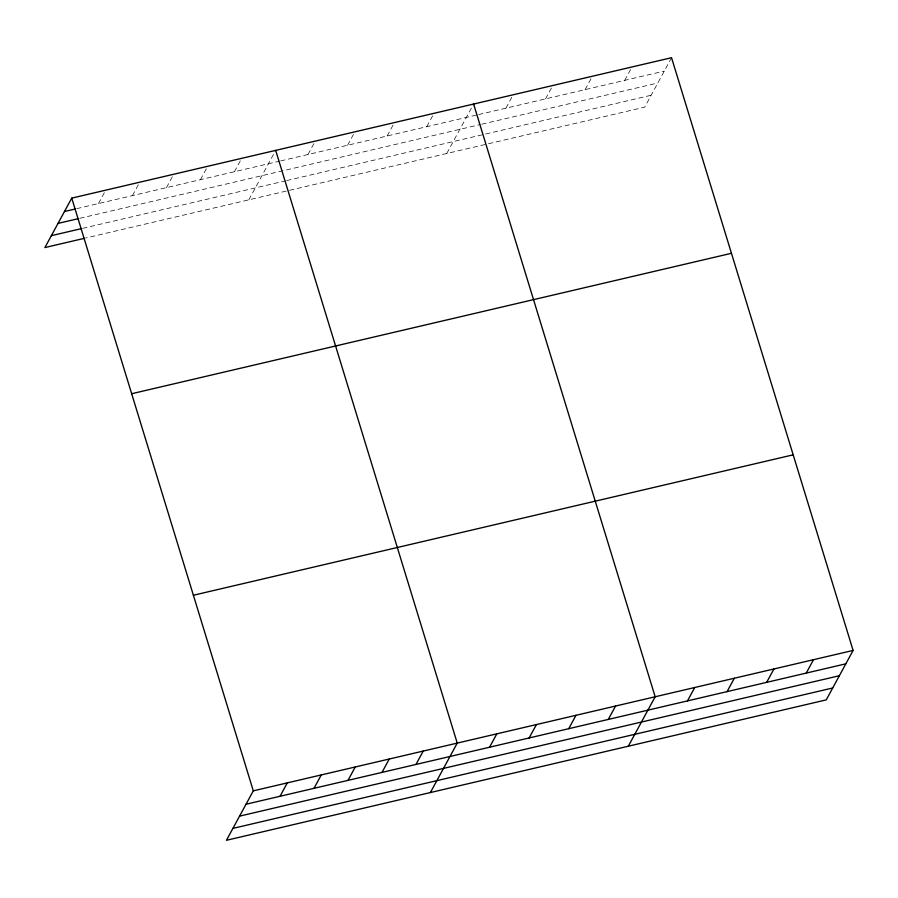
<?xml version="1.0" encoding="UTF-8"?>
<svg xmlns="http://www.w3.org/2000/svg" width="898" height="898" viewBox="0 0 898 898"><rect width="100%" height="100%" fill="white"/><g stroke="black" fill="none" stroke-linecap="round" stroke-linejoin="round"><path stroke-width="0.67" stroke-dasharray="4.49 3.37" d="M98.466 203.554L105.74 190.163M132.455 195.607L139.729 182.215M166.444 187.648L173.718 174.257M200.434 179.69L207.696 166.298M234.423 171.731L241.685 158.34M248.836 199.827L275.675 150.381M307.992 154.512L315.265 141.109M347.582 145.24L354.856 131.849M387.173 135.968L394.435 122.577M426.752 126.708L434.026 113.316M446.766 153.491L473.616 104.045M505.922 108.164L513.196 94.773M545.513 98.903L552.786 85.512M585.103 89.632L592.377 76.24M624.682 80.371L631.956 66.968M671.547 57.708L644.697 107.154L85.692 238.026M76.712 208.65L279.323 161.213M280.692 160.899L477.265 114.877M478.623 114.562L664.273 71.099M79.765 218.326L480.351 124.541M481.721 124.216L657.819 82.998M82.627 228.35L285.317 180.902M286.687 180.577L651.162 95.255"/><path stroke-width="1.35" d="M71.75 198.121L253.303 790.846L226.453 840.292L826.25 699.879L853.1 650.433L671.547 57.708L71.75 198.121L44.9 247.567L84.322 238.34M280.019 796.279L287.293 782.888M314.008 788.321L321.282 774.929M347.997 780.373L355.271 766.971M381.987 772.415L389.261 759.023M415.976 764.456L423.25 751.065M430.389 792.552L457.239 743.106L275.675 150.381M489.545 747.226L496.819 733.834M529.135 737.965L536.409 724.574M568.726 728.693L575.988 715.302M608.305 719.421L615.579 706.03M628.319 746.216L655.17 696.769L473.616 104.045M687.486 700.889L694.749 687.498M727.066 691.628L734.34 678.237M766.656 682.357L773.93 668.965M806.247 673.085L813.509 659.693M64.476 211.513L75.353 208.976M58.011 223.411L78.407 218.641M51.366 235.669L81.269 228.676M131.658 393.728L731.455 253.303M193.384 595.251L793.192 454.826M253.303 790.846L853.1 650.433M246.03 804.238L845.826 663.824M239.575 816.136L839.372 675.723M232.919 828.394L832.715 687.98"/></g></svg>
